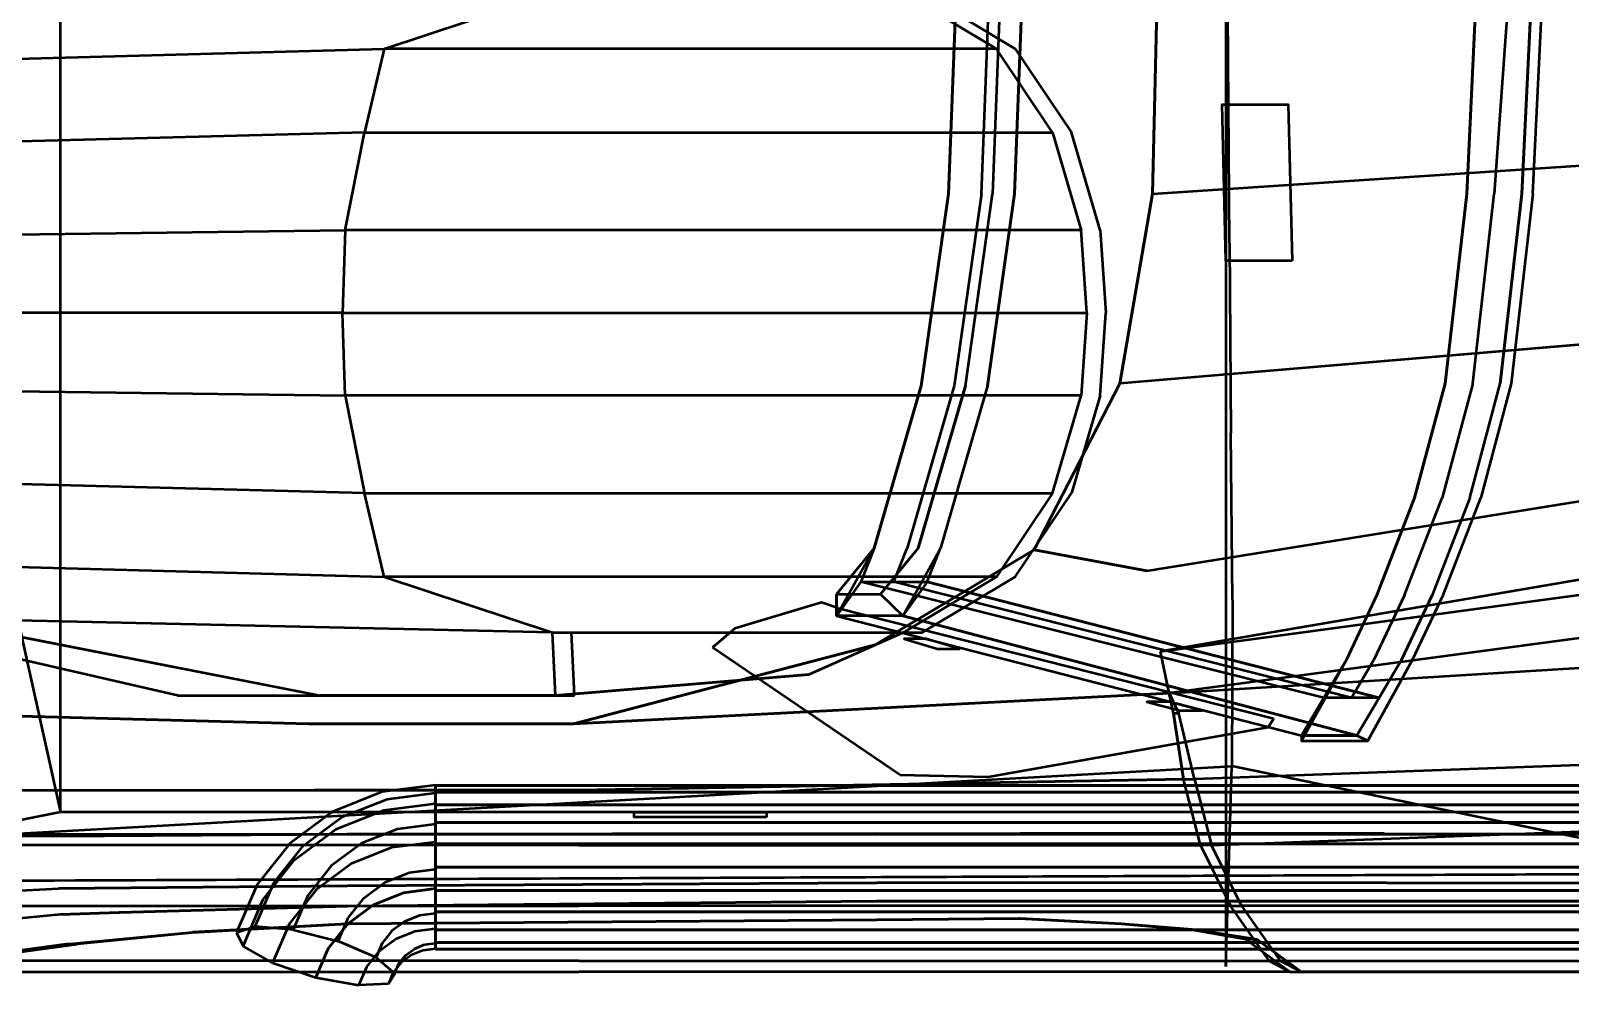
# Model space of a CAD drawing. Header units: inches. Extents: x 297.28 to 301.23, y -10.28 to -8.52.
# Drawn here: x 298.675 to 299.562, y -10.175 to -9.625 of the extents above; entities that cross this region are included whole.
import ezdxf

# ---------------------------------------------------------------- set-up
doc = ezdxf.new("R2010")
doc.units = ezdxf.units.IN
doc.header["$MEASUREMENT"] = 0
for name, color, linetype, lineweight in [('Ford-Butacas-3D', 5, 'CONTINUOUS', 50), ('Ford-chasis', 1, 'CONTINUOUS', 50), ('Ford-Cromados', 2, 'CONTINUOUS', 50), ('Ford-Fondo-3D', 6, 'CONTINUOUS', 50), ('Ford-Parabrisas-3D', 5, 'CONTINUOUS', 50), ('Ford-Plastic-Negro-3D', 6, 'CONTINUOUS', 50), ('Ford-Tablero-3D', 30, 'CONTINUOUS', 50)]:
    doc.layers.add(name, color=color, linetype=linetype, lineweight=lineweight)

msp = doc.modelspace()

# ---------------------------------------------------------------- linework, layer by layer
at = {"layer": 'Ford-Butacas-3D'}
for points in [[(298.97562, -9.60362, 0.42818), (298.61588, -9.61166, 0.84958), (298.58206, -9.64381, 0.88049), (298.87862, -9.63577, 0.39938)], [(298.97562, -9.60362, 0.42818), (299.17763, -9.60362, 0.4627), (299.23115, -9.63577, 0.45961), (298.87862, -9.63577, 0.39938)], [(298.58206, -9.64381, 0.88049), (298.87862, -9.63577, 0.39938), (298.86742, -9.68399, 0.39339), (298.5582, -9.69203, 0.90087)], [(299.23115, -9.63577, 0.45961), (298.87862, -9.63577, 0.39938), (298.86742, -9.68399, 0.39339), (299.26351, -9.68399, 0.46106)], [(298.86742, -9.68399, 0.39339), (298.5582, -9.69203, 0.90087), (298.54824, -9.74427, 0.9114), (298.85621, -9.74025, 0.3874)], [(298.86742, -9.68399, 0.39339), (299.26351, -9.68399, 0.46106), (299.28003, -9.74025, 0.45981), (298.85621, -9.74025, 0.3874)], [(298.54824, -9.74427, 0.9114), (298.85621, -9.74025, 0.3874), (298.85475, -9.78782, 0.39068), (298.54678, -9.78782, 0.91468)], [(299.28003, -9.74025, 0.45981), (298.85621, -9.74025, 0.3874), (298.85475, -9.78782, 0.39068), (299.28332, -9.78782, 0.46445)], [(298.54824, -9.83138, 0.9114), (298.85621, -9.8354, 0.3874), (298.85475, -9.78782, 0.39068), (298.54678, -9.78782, 0.91468)], [(299.28003, -9.8354, 0.45981), (298.85621, -9.8354, 0.3874), (298.85475, -9.78782, 0.39068), (299.28332, -9.78782, 0.46445)], [(298.86742, -9.89166, 0.39339), (298.5582, -9.88362, 0.90087), (298.54824, -9.83138, 0.9114), (298.85621, -9.8354, 0.3874)], [(298.86742, -9.89166, 0.39339), (299.26351, -9.89166, 0.46106), (299.28003, -9.8354, 0.45981), (298.85621, -9.8354, 0.3874)], [(298.58206, -9.93184, 0.88049), (298.87862, -9.93988, 0.39938), (298.86742, -9.89166, 0.39339), (298.5582, -9.88362, 0.90087)], [(299.23115, -9.93988, 0.45961), (298.87862, -9.93988, 0.39938), (298.86742, -9.89166, 0.39339), (299.26351, -9.89166, 0.46106)], [(298.97562, -9.97202, 0.42818), (298.61588, -9.96399, 0.84958), (298.58206, -9.93184, 0.88049), (298.87862, -9.93988, 0.39938)], [(298.97562, -9.97202, 0.42818), (299.17763, -9.97202, 0.4627), (299.23115, -9.93988, 0.45961), (298.87862, -9.93988, 0.39938)], [(298.61588, -9.96399, 0.84958), (298.84183, -10.00819, 0.56003), (298.97735, -10.00819, 0.48963), (298.97562, -9.97202, 0.42818)], [(298.97735, -10.00819, 0.48963), (298.97562, -9.97202, 0.42818), (299.17763, -9.97202, 0.4627), (299.12343, -9.99613, 0.46974)]]:
    msp.add_3dface(points, dxfattribs=at)
for points, invisible_edges in [([(299.23115, -9.63577, 0.45961), (299.24198, -9.63577, 0.39623), (299.18845, -9.60362, 0.39932), (299.17763, -9.60362, 0.4627)], 5), ([(299.27434, -9.68399, 0.39769), (299.26351, -9.68399, 0.46106), (299.23115, -9.63577, 0.45961), (299.24198, -9.63577, 0.39623)], 5), ([(299.28003, -9.74025, 0.45981), (299.29086, -9.74025, 0.39643), (299.27434, -9.68399, 0.39769), (299.26351, -9.68399, 0.46106)], 5), ([(299.29415, -9.78782, 0.40107), (299.28332, -9.78782, 0.46445), (299.28003, -9.74025, 0.45981), (299.29086, -9.74025, 0.39643)], 5), ([(299.29415, -9.78782, 0.40107), (299.28332, -9.78782, 0.46445), (299.28003, -9.8354, 0.45981), (299.29086, -9.8354, 0.39643)], 5), ([(299.28003, -9.8354, 0.45981), (299.29086, -9.8354, 0.39643), (299.27434, -9.89166, 0.39769), (299.26351, -9.89166, 0.46106)], 5), ([(299.27434, -9.89166, 0.39769), (299.26351, -9.89166, 0.46106), (299.23115, -9.93988, 0.45961), (299.24198, -9.93988, 0.39623)], 5), ([(299.23115, -9.93988, 0.45961), (299.24198, -9.93988, 0.39623), (299.18845, -9.97202, 0.39932), (299.17763, -9.97202, 0.4627)], 5), ([(298.84183, -10.00819, 0.56003), (298.75961, -10.00819, 0.54477), (298.57102, -9.96503, 0.81879), (298.61588, -9.96399, 0.84958)], 5), ([(298.98818, -10.00819, 0.42625), (298.98644, -9.97202, 0.36481), (299.18845, -9.97202, 0.39932), (299.13425, -9.99613, 0.40637)], 12), ([(299.18845, -9.97202, 0.39932), (299.17763, -9.97202, 0.4627), (299.12343, -9.99613, 0.46974), (299.13425, -9.99613, 0.40637)], 13), ([(299.12343, -9.99613, 0.46974), (299.13425, -9.99613, 0.40637), (298.98818, -10.00819, 0.42625), (298.97735, -10.00819, 0.48963)], 3), ([(298.84183, -10.00819, 0.56003), (298.75961, -10.00819, 0.54477), (298.98818, -10.00819, 0.42625), (298.97735, -10.00819, 0.48963)], 1)]:
    msp.add_3dface(points, dxfattribs=dict(at, invisible_edges=invisible_edges))
at = {"layer": 'Ford-chasis'}
for points in [[(300.05124, -8.71651, 0.2032), (300.05124, -10.07541, 0.2032), (298.69234, -10.07541, 0.2032), (298.69234, -8.71651, 0.2032)], [(298.62884, -10.08811, 0.2921), (298.62884, -9.78966, 0.35845), (298.62884, -9.78966, 0.24415), (298.69234, -10.07541, 0.2032)], [(300.08934, -10.08811, 0.2921), (300.05124, -10.07541, 0.2032), (298.69234, -10.07541, 0.2032), (298.62884, -10.08811, 0.2921)]]:
    msp.add_3dface(points, dxfattribs=at)
at = {"layer": 'Ford-chasis', "linetype": 'ByBlock'}
for points in [[(299.59086, -9.57058, 0.91922), (299.32416, -9.58646, 0.92393), (299.32099, -9.71924, 0.90488), (299.59086, -9.7015, 0.90017)], [(299.32099, -9.71924, 0.90488), (299.59086, -9.7015, 0.90017), (299.59086, -9.80424, 0.86842), (299.30219, -9.82853, 0.87313)]]:
    msp.add_3dface(points, dxfattribs=at)
for points, invisible_edges in [([(299.32099, -9.71924, 0.90488), (299.32099, -9.71924, 0.87948), (299.32416, -9.58646, 0.89853), (299.32416, -9.58646, 0.92393)], 5), ([(299.30219, -9.82853, 0.84773), (299.30219, -9.82853, 0.87313), (299.32099, -9.71924, 0.90488), (299.32099, -9.71924, 0.87948)], 5), ([(299.59086, -9.80424, 0.86842), (299.30219, -9.82853, 0.87313), (299.31781, -9.93653, 0.83061), (299.59404, -9.89199, 0.82971)], 10), ([(299.25289, -9.92441, 0.81104), (299.25289, -9.92441, 0.83644), (299.30219, -9.82853, 0.87313), (299.30219, -9.82853, 0.84773)], 5), ([(299.30219, -9.82853, 0.87313), (299.25289, -9.92441, 0.83644), (299.31781, -9.93653, 0.83061)], 8), ([(299.31781, -9.93653, 0.83061), (299.59404, -9.89199, 0.82971), (299.59404, -9.93701, 0.81611), (299.32573, -9.98281, 0.81964)], 10), ([(299.86391, -9.91031, 0.80934), (299.59404, -9.93701, 0.81611), (299.32573, -9.98281, 0.81964)], 1), ([(299.32573, -9.98281, 0.81964), (299.86391, -9.91031, 0.80934), (299.86391, -9.93507, 0.81902), (299.33069, -10.00697, 0.81863)], 2), ([(299.32573, -9.98281, 0.81964), (299.31781, -9.93653, 0.83061), (299.25289, -9.92441, 0.83644), (299.16133, -9.97905, 0.82149)], 9), ([(299.16133, -9.97905, 0.82149), (299.16133, -9.97905, 0.79609), (299.25289, -9.92441, 0.81104), (299.25289, -9.92441, 0.83644)], 5), ([(299.86391, -9.93507, 0.81902), (299.33069, -10.00697, 0.81863), (299.33069, -10.00697, 0.81863), (299.86391, -9.97381, 0.83321)], 8), ([(298.98761, -10.02461, 0.80673), (299.32573, -9.98281, 0.81964), (299.16133, -9.97905, 0.82149)], 3), ([(298.98761, -10.02461, 0.78133), (298.98761, -10.02461, 0.80673), (299.16133, -9.97905, 0.82149), (299.16133, -9.97905, 0.79609)], 5), ([(299.33069, -10.00697, 0.81863), (299.86391, -9.97381, 0.83321), (299.86391, -10.00873, 0.8401), (299.33625, -10.01852, 0.8184)], 6), ([(298.98761, -10.02461, 0.80673), (299.33069, -10.00697, 0.81863), (299.32573, -9.98281, 0.81964)], 8), ([(298.98761, -10.02461, 0.80673), (299.33307, -10.01852, 0.8184), (299.33069, -10.00697, 0.81863)], 1), ([(299.86391, -10.00873, 0.8401), (299.86709, -10.03731, 0.8401), (299.34521, -10.05636, 0.8184), (299.33625, -10.01852, 0.8184)], 9), ([(298.83839, -10.06271, 0.79919), (298.83521, -10.02461, 0.79919), (298.59954, -10.01826, 0.7845), (298.59954, -10.06271, 0.7845)], 1), ([(298.59954, -10.01826, 0.7591), (298.59954, -10.01826, 0.7845), (298.83521, -10.02461, 0.79919), (298.83521, -10.02461, 0.77379)], 4), ([(299.33886, -10.05636, 0.8184), (299.33307, -10.01852, 0.8184), (298.98761, -10.02461, 0.80673), (298.99079, -10.06271, 0.80673)], 6), ([(298.83521, -10.02461, 0.79919), (298.83521, -10.02461, 0.77379), (298.98761, -10.02461, 0.78133), (298.98761, -10.02461, 0.80673)], 5), ([(298.98761, -10.02461, 0.80673), (298.99079, -10.06271, 0.80673), (298.83839, -10.06271, 0.79919), (298.83521, -10.02461, 0.79919)], 5), ([(299.35504, -10.09446, 0.81096), (299.86709, -10.07541, 0.83321), (299.86709, -10.03731, 0.8401), (299.34521, -10.05636, 0.8184)], 2), ([(299.33886, -10.05636, 0.8184), (298.99079, -10.06271, 0.80673), (298.99079, -10.09446, 0.79925), (299.34869, -10.09446, 0.81096)], 2), ([(298.59954, -10.06271, 0.7845), (298.83839, -10.06271, 0.79919), (298.83839, -10.09446, 0.79171), (298.59989, -10.09446, 0.7772)], 2), ([(298.83839, -10.06271, 0.79919), (298.99079, -10.06271, 0.80673), (298.99079, -10.09446, 0.79925), (298.83839, -10.09446, 0.79171)], 10), ([(299.86709, -10.12938, 0.80809), (299.37225, -10.12938, 0.79155), (299.35504, -10.09446, 0.81096), (299.86709, -10.07541, 0.83321)], 8), ([(298.83839, -10.09446, 0.79171), (298.59989, -10.09446, 0.7772), (298.60026, -10.12938, 0.7671), (298.83839, -10.12938, 0.77755)], 8), ([(298.69107, -10.11941, 0.28395), (298.68981, -10.08931, 0.2412), (298.64221, -10.08955, 0.2442), (298.6514, -10.12141, 0.30133)], 1), ([(298.85744, -10.08811, 0.23145), (298.85744, -10.1178, 0.27114), (298.69107, -10.11941, 0.28395), (298.68981, -10.08931, 0.2412)], 5), ([(298.99079, -10.09446, 0.79925), (298.83839, -10.09446, 0.79171), (298.83839, -10.12938, 0.77755), (298.99079, -10.12938, 0.7839)], 10), ([(299.16224, -10.11607, 0.25844), (299.16224, -10.08767, 0.2251), (298.85744, -10.08811, 0.23145), (298.85744, -10.1178, 0.27114)], 5), ([(298.99079, -10.09446, 0.79925), (299.34869, -10.09446, 0.81096), (299.3659, -10.12938, 0.79155), (298.99079, -10.12938, 0.7839)], 8), ([(299.24479, -10.08767, 0.2251), (299.24479, -10.11588, 0.25685), (299.16224, -10.11607, 0.25844), (299.16224, -10.08767, 0.2251)], 5), ([(299.45592, -10.11623, 0.26003), (299.45434, -10.08767, 0.2251), (299.24479, -10.08767, 0.2251), (299.24479, -10.11588, 0.25685)], 5), ([(299.80994, -10.08811, 0.23145), (299.80994, -10.11648, 0.26161), (299.45592, -10.11623, 0.26003), (299.45434, -10.08767, 0.2251)], 4), ([(298.69107, -10.11941, 0.28395), (298.69234, -10.13442, 0.3521), (298.66059, -10.13741, 0.35845), (298.6514, -10.12141, 0.30133)], 1), ([(298.85744, -10.1178, 0.27114), (298.85744, -10.12951, 0.31083), (298.726, -10.13327, 0.33157), (298.69107, -10.11941, 0.28395)], 5), ([(298.726, -10.13327, 0.33157), (298.69107, -10.11941, 0.28395), (298.69107, -10.11941, 0.28395), (298.69234, -10.13442, 0.3521)], 5), ([(299.16224, -10.12668, 0.29178), (299.16224, -10.11607, 0.25844), (298.85744, -10.1178, 0.27114), (298.85744, -10.12951, 0.31083)], 5), ([(299.24479, -10.11588, 0.25685), (299.24479, -10.12668, 0.29178), (299.16224, -10.12668, 0.29178), (299.16224, -10.11607, 0.25844)], 5), ([(299.45751, -10.12668, 0.29178), (299.45592, -10.11623, 0.26003), (299.24479, -10.11588, 0.25685), (299.24479, -10.12668, 0.29178)], 5), ([(299.80994, -10.11648, 0.26161), (299.80994, -10.12676, 0.29178), (299.45751, -10.12668, 0.29178), (299.45592, -10.11623, 0.26003)], 4), ([(298.60026, -10.12938, 0.7671), (298.83839, -10.12938, 0.77755), (298.83839, -10.16113, 0.7458), (298.60488, -10.16113, 0.73945)], 2), ([(298.85744, -10.12951, 0.31083), (298.85744, -10.13985, 0.38703), (298.76854, -10.14456, 0.43148), (298.726, -10.13327, 0.33157)], 5), ([(298.83839, -10.12938, 0.77755), (298.99079, -10.12938, 0.7839), (298.99079, -10.16113, 0.74618), (298.83839, -10.16113, 0.7458)], 10), ([(299.16224, -10.13741, 0.35528), (299.16224, -10.12668, 0.29178), (298.85744, -10.12951, 0.31083), (298.85744, -10.13985, 0.38703)], 5), ([(299.3659, -10.12938, 0.79155), (298.99079, -10.12938, 0.7839), (298.99079, -10.16113, 0.74618), (299.3882, -10.16113, 0.74829)], 2), ([(299.24479, -10.12668, 0.29178), (299.24401, -10.13673, 0.36195), (299.16224, -10.13741, 0.35528), (299.16224, -10.12668, 0.29178)], 5), ([(299.30322, -10.13985, 0.38858), (299.45751, -10.12668, 0.29178), (299.24479, -10.12668, 0.29178), (299.24401, -10.13673, 0.36195)], 5), ([(299.80994, -10.12676, 0.29178), (299.80994, -10.13573, 0.3521), (299.30322, -10.13985, 0.38858), (299.45751, -10.12668, 0.29178)], 7), ([(299.39455, -10.16113, 0.74829), (299.86709, -10.16113, 0.7641), (299.86709, -10.12938, 0.80809), (299.37225, -10.12938, 0.79155)], 2), ([(298.69234, -10.13442, 0.3521), (298.66059, -10.13741, 0.35845), (298.65424, -10.15151, 0.5045), (298.69551, -10.15151, 0.5045)], 12), ([(298.76854, -10.14456, 0.43148), (298.726, -10.13327, 0.33157), (298.69234, -10.13442, 0.3521), (298.69551, -10.15151, 0.5045)], 5), ([(298.99079, -10.14324, 0.42195), (299.24479, -10.13673, 0.36798), (299.16224, -10.13741, 0.36163), (298.85744, -10.13985, 0.39338)], 9), ([(299.34321, -10.14324, 0.42195), (299.30322, -10.13985, 0.39493), (299.24479, -10.13673, 0.36798), (298.99079, -10.14324, 0.42195)], 12), ([(299.38131, -10.14875, 0.4791), (299.34639, -10.14324, 0.41878), (299.30322, -10.13985, 0.38858), (299.80994, -10.13573, 0.3521)], 12), ([(299.38131, -10.14875, 0.4791), (299.80359, -10.14875, 0.4791), (299.80994, -10.147, 0.46005), (299.80994, -10.13573, 0.3521)], 13), ([(298.83839, -10.14875, 0.4791), (298.77171, -10.14456, 0.43465), (298.70186, -10.15151, 0.5045), (298.83839, -10.16748, 0.70135)], 13), ([(298.99079, -10.14324, 0.42195), (298.85744, -10.13985, 0.39338), (298.77171, -10.14456, 0.43465), (298.99079, -10.14324, 0.42195)], 5), ([(298.99079, -10.14324, 0.42195), (298.99079, -10.14875, 0.4791), (298.83839, -10.14875, 0.4791), (298.77171, -10.14456, 0.43465)], 15), ([(298.99079, -10.14875, 0.4791), (299.37496, -10.14875, 0.4791), (299.34321, -10.14324, 0.42195), (298.99079, -10.14324, 0.42195)], 13), ([(298.83839, -10.16748, 0.70135), (298.70186, -10.15151, 0.5045), (298.65106, -10.15842, 0.5934), (298.61296, -10.16748, 0.70135)], 1), ([(298.69551, -10.15151, 0.5045), (298.65424, -10.15151, 0.5045), (298.62884, -10.15842, 0.5934), (298.64471, -10.15842, 0.5934)], 5), ([(298.83839, -10.16748, 0.70135), (298.99079, -10.16748, 0.70135), (298.99079, -10.14875, 0.4791), (298.83839, -10.14875, 0.4791)], 14), ([(299.40036, -10.16748, 0.7077), (298.99079, -10.16748, 0.70135), (298.99079, -10.14875, 0.4791), (299.37496, -10.14875, 0.4791)], 6), ([(299.40671, -10.16748, 0.7077), (299.84169, -10.15868, 0.58705), (299.80359, -10.14875, 0.4791), (299.38131, -10.14875, 0.4791)], 5), ([(298.83839, -10.16113, 0.7458), (298.60488, -10.16113, 0.73945), (298.61296, -10.16748, 0.70135), (298.83839, -10.16748, 0.70135)], 8), ([(298.99079, -10.16113, 0.74618), (298.83839, -10.16113, 0.7458), (298.83839, -10.16748, 0.70135), (298.99079, -10.16748, 0.70135)], 10), ([(298.99079, -10.16113, 0.74618), (299.3882, -10.16113, 0.74829), (299.40036, -10.16748, 0.7077), (298.99079, -10.16748, 0.70135)], 8), ([(299.86709, -10.16748, 0.7077), (299.40671, -10.16748, 0.7077), (299.39455, -10.16113, 0.74829), (299.86709, -10.16113, 0.7641)], 8), ([(299.86709, -10.15968, 0.59975), (299.84169, -10.15868, 0.58705), (299.40671, -10.16748, 0.7077), (299.86709, -10.16748, 0.7077)], 10)]:
    msp.add_3dface(points, dxfattribs=dict(at, invisible_edges=invisible_edges))
at = {"layer": 'Ford-Cromados'}
for points, invisible_edges in [([(299.20986, -9.5541, 1.21883), (299.23526, -9.5541, 1.21883), (299.22891, -9.71924, 1.20829), (299.20351, -9.71924, 1.20829)], 5), ([(299.24161, -9.71924, 1.18289), (299.20351, -9.71924, 1.18289), (299.20986, -9.5541, 1.19343), (299.24796, -9.5541, 1.19343)], 5), ([(299.20351, -9.71924, 1.20829), (299.20351, -9.71924, 1.18289), (299.20986, -9.5541, 1.19343), (299.20986, -9.5541, 1.21883)], 5), ([(299.22891, -9.71924, 1.20829), (299.24161, -9.71924, 1.18289), (299.24796, -9.5541, 1.19343), (299.23526, -9.5541, 1.21883)], 5), ([(299.54006, -9.58646, 0.94933), (299.50831, -9.58646, 0.94933), (299.50196, -9.71924, 0.9271), (299.53371, -9.71924, 0.9271)], 4), ([(299.50196, -9.71924, 0.9271), (299.50196, -9.71924, 0.90488), (299.50831, -9.58646, 0.92393), (299.50831, -9.58646, 0.94933)], 5), ([(299.53371, -9.71924, 0.9271), (299.54006, -9.71924, 0.90488), (299.54641, -9.58646, 0.92393), (299.54006, -9.58646, 0.94933)], 5), ([(299.22891, -9.71924, 1.20829), (299.20351, -9.71924, 1.20829), (299.18789, -9.82996, 1.19757), (299.21329, -9.82996, 1.19757)], 5), ([(299.18789, -9.82996, 1.17217), (299.22599, -9.82996, 1.17217), (299.24161, -9.71924, 1.18289), (299.20351, -9.71924, 1.18289)], 5), ([(299.18789, -9.82996, 1.17217), (299.18789, -9.82996, 1.19757), (299.20351, -9.71924, 1.20829), (299.20351, -9.71924, 1.18289)], 5), ([(299.22599, -9.82996, 1.17217), (299.21329, -9.82996, 1.19757), (299.22891, -9.71924, 1.20829), (299.24161, -9.71924, 1.18289)], 5), ([(299.48951, -9.82853, 0.87313), (299.48951, -9.82853, 0.89535), (299.50196, -9.71924, 0.9271), (299.50196, -9.71924, 0.90488)], 5), ([(299.50196, -9.71924, 0.9271), (299.53371, -9.71924, 0.9271), (299.52126, -9.82853, 0.89535), (299.48951, -9.82853, 0.89535)], 5), ([(299.52761, -9.82853, 0.87313), (299.52126, -9.82853, 0.89535), (299.53371, -9.71924, 0.9271), (299.54006, -9.71924, 0.90488)], 5), ([(299.52126, -9.82853, 0.89535), (299.48951, -9.82853, 0.89535), (299.47196, -9.89432, 0.87212), (299.50371, -9.89432, 0.87212)], 5), ([(299.47196, -9.89432, 0.84672), (299.47196, -9.89432, 0.87212), (299.48951, -9.82853, 0.89535), (299.48951, -9.82853, 0.87313)], 5), ([(299.51006, -9.89432, 0.84672), (299.50371, -9.89432, 0.87212), (299.52126, -9.82853, 0.89535), (299.52761, -9.82853, 0.87313)], 5), ([(299.19891, -9.92331, 1.15471), (299.16081, -9.92331, 1.15471), (299.18789, -9.82996, 1.17217), (299.22599, -9.82996, 1.17217)], 5), ([(299.18789, -9.82996, 1.19757), (299.21329, -9.82996, 1.19757), (299.18621, -9.92331, 1.18011), (299.16081, -9.92331, 1.18011)], 5), ([(299.16081, -9.92331, 1.15471), (299.16081, -9.92331, 1.18011), (299.18789, -9.82996, 1.19757), (299.18789, -9.82996, 1.17217)], 5), ([(299.19891, -9.92331, 1.15471), (299.18621, -9.92331, 1.18011), (299.21329, -9.82996, 1.19757), (299.22599, -9.82996, 1.17217)], 5), ([(299.47196, -9.89432, 0.87212), (299.50371, -9.89432, 0.87212), (299.48201, -9.95045, 0.85416), (299.45026, -9.95045, 0.85416)], 5), ([(299.45026, -9.95045, 0.85416), (299.45026, -9.95045, 0.82876), (299.47196, -9.89432, 0.84672), (299.47196, -9.89432, 0.87212)], 5), ([(299.48201, -9.95045, 0.85416), (299.48836, -9.95045, 0.82876), (299.51006, -9.89432, 0.84672), (299.50371, -9.89432, 0.87212)], 5), ([(299.18621, -9.92331, 1.18011), (299.16081, -9.92331, 1.18011), (299.13911, -9.94998, 1.16287), (299.16451, -9.94998, 1.16287)], 1), ([(299.13911, -9.94998, 1.16287), (299.13911, -9.9623, 1.1333), (299.16081, -9.92331, 1.15471), (299.16081, -9.92331, 1.18011)], 4), ([(299.15314, -9.9428, 1.144), (299.19124, -9.9428, 1.144), (299.19891, -9.92331, 1.15471), (299.16081, -9.92331, 1.15471)], 4), ([(299.16451, -9.94998, 1.16287), (299.17721, -9.9623, 1.1333), (299.19891, -9.92331, 1.15471), (299.18621, -9.92331, 1.18011)], 4), ([(299.48201, -9.95045, 0.85416), (299.45026, -9.95045, 0.85416), (299.43265, -9.98767, 0.846), (299.4644, -9.98767, 0.846)], 5), ([(299.43265, -9.98767, 0.846), (299.43265, -9.98767, 0.8206), (299.45026, -9.95045, 0.82876), (299.45026, -9.95045, 0.85416)], 5), ([(299.4644, -9.98767, 0.846), (299.47075, -9.98767, 0.8206), (299.48836, -9.95045, 0.82876), (299.48201, -9.95045, 0.85416)], 5), ([(299.40685, -10.03136, 0.84558), (299.40685, -10.03435, 0.82018), (299.43265, -9.98767, 0.8206), (299.43265, -9.98767, 0.846)], 4), ([(299.43265, -9.98767, 0.846), (299.4644, -9.98767, 0.846), (299.4515, -10.00952, 0.84579), (299.41975, -10.00952, 0.84579)], 1), ([(299.4386, -10.03136, 0.84558), (299.44495, -10.03435, 0.82018), (299.47075, -9.98767, 0.8206), (299.4644, -9.98767, 0.846)], 4), ([(298.90824, -10.05987, 0.16282), (298.87755, -10.06377, 0.16177), (298.88043, -10.06786, 0.13541), (298.90824, -10.06432, 0.13635)], 2), ([(298.87853, -10.07421, 0.18647), (298.90824, -10.07044, 0.18748), (298.90824, -10.05987, 0.16282), (298.87755, -10.06377, 0.16177)], 8), ([(298.85086, -10.08529, 0.18351), (298.87853, -10.07421, 0.18647), (298.87755, -10.06377, 0.16177), (298.84895, -10.07522, 0.1587)], 10), ([(298.87755, -10.06377, 0.16177), (298.84895, -10.07522, 0.1587), (298.85452, -10.07822, 0.13263), (298.88043, -10.06786, 0.13541)], 10), ([(298.85452, -10.07822, 0.13263), (298.88043, -10.06786, 0.13541), (298.88627, -10.08517, 0.11575), (298.86581, -10.09335, 0.11355)], 10), ([(298.88043, -10.06786, 0.13541), (298.90824, -10.06432, 0.13635), (298.90824, -10.08237, 0.1165), (298.88627, -10.08517, 0.11575)], 8), ([(298.82709, -10.1029, 0.17879), (298.85086, -10.08529, 0.18351), (298.84895, -10.07522, 0.1587), (298.82439, -10.09342, 0.15383)], 10), ([(298.84895, -10.07522, 0.1587), (298.82439, -10.09342, 0.15383), (298.83227, -10.09472, 0.12821), (298.85452, -10.07822, 0.13263)], 10), ([(298.88308, -10.09586, 0.20167), (298.85964, -10.10524, 0.19916), (298.85086, -10.08529, 0.18351), (298.87853, -10.07421, 0.18647)], 10), ([(298.90824, -10.09266, 0.20253), (298.88308, -10.09586, 0.20167), (298.87853, -10.07421, 0.18647), (298.90824, -10.07044, 0.18748)], 2), ([(298.85964, -10.10524, 0.19916), (298.83952, -10.12015, 0.19516), (298.82709, -10.1029, 0.17879), (298.85086, -10.08529, 0.18351)], 10), ([(298.83227, -10.09472, 0.12821), (298.85452, -10.07822, 0.13263), (298.86581, -10.09335, 0.11355), (298.84823, -10.10638, 0.11006)], 10), ([(298.88627, -10.08517, 0.11575), (298.86581, -10.09335, 0.11355), (298.87923, -10.1158, 0.10754), (298.89322, -10.1102, 0.10904)], 10), ([(298.90824, -10.08237, 0.1165), (298.88627, -10.08517, 0.11575), (298.89322, -10.1102, 0.10904), (298.90824, -10.10829, 0.10955)], 2), ([(298.80885, -10.12586, 0.17263), (298.82709, -10.1029, 0.17879), (298.82439, -10.09342, 0.15383), (298.80554, -10.11714, 0.14747)], 10), ([(298.82439, -10.09342, 0.15383), (298.80554, -10.11714, 0.14747), (298.8152, -10.11621, 0.12245), (298.83227, -10.09472, 0.12821)], 10), ([(298.8152, -10.11621, 0.12245), (298.83227, -10.09472, 0.12821), (298.84823, -10.10638, 0.11006), (298.83475, -10.12335, 0.10552)], 10), ([(298.86581, -10.09335, 0.11355), (298.84823, -10.10638, 0.11006), (298.86721, -10.12471, 0.10515), (298.87923, -10.1158, 0.10754)], 10), ([(298.88975, -10.12184, 0.20253), (298.90824, -10.11949, 0.20316), (298.90824, -10.09266, 0.20253), (298.88308, -10.09586, 0.20167)], 8), ([(298.83952, -10.12015, 0.19516), (298.82407, -10.1396, 0.18995), (298.80885, -10.12586, 0.17263), (298.82709, -10.1029, 0.17879)], 10), ([(298.87252, -10.12873, 0.20069), (298.88975, -10.12184, 0.20253), (298.88308, -10.09586, 0.20167), (298.85964, -10.10524, 0.19916)], 10), ([(298.84823, -10.10638, 0.11006), (298.83475, -10.12335, 0.10552), (298.85799, -10.13631, 0.10204), (298.86721, -10.12471, 0.10515)], 10), ([(298.85772, -10.1397, 0.19775), (298.87252, -10.12873, 0.20069), (298.85964, -10.10524, 0.19916), (298.83952, -10.12015, 0.19516)], 10), ([(298.87923, -10.1158, 0.10754), (298.89322, -10.1102, 0.10904), (298.89906, -10.13502, 0.11741), (298.89051, -10.13844, 0.11649)], 10), ([(298.89322, -10.1102, 0.10904), (298.90824, -10.10829, 0.10955), (298.90824, -10.13385, 0.11772), (298.89906, -10.13502, 0.11741)], 8), ([(298.80554, -10.11714, 0.14747), (298.7937, -10.14476, 0.14007), (298.80447, -10.14123, 0.11574), (298.8152, -10.11621, 0.12245)], 8), ([(298.79739, -10.15259, 0.16547), (298.80885, -10.12586, 0.17263), (298.80554, -10.11714, 0.14747), (298.7937, -10.14476, 0.14007)], 2), ([(298.80447, -10.14123, 0.11574), (298.8152, -10.11621, 0.12245), (298.83475, -10.12335, 0.10552), (298.82627, -10.14312, 0.10022)], 2), ([(298.84637, -10.15399, 0.19392), (298.85772, -10.1397, 0.19775), (298.83952, -10.12015, 0.19516), (298.82407, -10.1396, 0.18995)], 10), ([(298.86721, -10.12471, 0.10515), (298.87923, -10.1158, 0.10754), (298.89051, -10.13844, 0.11649), (298.88317, -10.14388, 0.11504)], 10), ([(298.88539, -10.14831, 0.18761), (298.89641, -10.1439, 0.1888), (298.88975, -10.12184, 0.20253), (298.87252, -10.12873, 0.20069)], 10), ([(298.89641, -10.1439, 0.1888), (298.90824, -10.1424, 0.1892), (298.90824, -10.11949, 0.20316), (298.88975, -10.12184, 0.20253)], 8), ([(298.82407, -10.1396, 0.18995), (298.81436, -10.16224, 0.18388), (298.79739, -10.15259, 0.16547), (298.80885, -10.12586, 0.17263)], 8), ([(298.83475, -10.12335, 0.10552), (298.82627, -10.14312, 0.10022), (298.85219, -10.14983, 0.09842), (298.85799, -10.13631, 0.10204)], 8), ([(298.87593, -10.15533, 0.18573), (298.88539, -10.14831, 0.18761), (298.87252, -10.12873, 0.20069), (298.85772, -10.1397, 0.19775)], 10), ([(298.85799, -10.13631, 0.10204), (298.86721, -10.12471, 0.10515), (298.88317, -10.14388, 0.11504), (298.87754, -10.15097, 0.11314)], 10), ([(298.83923, -10.17063, 0.18946), (298.84637, -10.15399, 0.19392), (298.82407, -10.1396, 0.18995), (298.81436, -10.16224, 0.18388)], 2), ([(298.86867, -10.16447, 0.18329), (298.87593, -10.15533, 0.18573), (298.85772, -10.1397, 0.19775), (298.84637, -10.15399, 0.19392)], 10), ([(298.85219, -10.14983, 0.09842), (298.85799, -10.13631, 0.10204), (298.87754, -10.15097, 0.11314), (298.874, -10.15923, 0.11092)], 2), ([(298.89051, -10.13844, 0.11649), (298.88317, -10.14388, 0.11504), (298.89106, -10.15781, 0.13657), (298.89609, -10.15408, 0.13757)], 10), ([(298.89906, -10.13502, 0.11741), (298.89051, -10.13844, 0.11649), (298.89609, -10.15408, 0.13757), (298.90195, -10.15174, 0.1382)], 10), ([(298.90824, -10.13385, 0.11772), (298.89906, -10.13502, 0.11741), (298.90195, -10.15174, 0.1382), (298.90824, -10.15094, 0.13841)], 2), ([(298.89418, -10.15776, 0.16409), (298.88836, -10.16208, 0.16293), (298.87593, -10.15533, 0.18573), (298.88539, -10.14831, 0.18761)], 10), ([(298.88317, -10.14388, 0.11504), (298.87754, -10.15097, 0.11314), (298.88719, -10.16267, 0.13527), (298.89106, -10.15781, 0.13657)], 10), ([(298.90096, -10.15505, 0.16481), (298.89418, -10.15776, 0.16409), (298.88539, -10.14831, 0.18761), (298.89641, -10.1439, 0.1888)], 10), ([(298.90824, -10.15413, 0.16506), (298.90096, -10.15505, 0.16481), (298.89641, -10.1439, 0.1888), (298.90824, -10.1424, 0.1892)], 2), ([(298.8641, -10.17511, 0.18043), (298.86867, -10.16447, 0.18329), (298.84637, -10.15399, 0.19392), (298.83923, -10.17063, 0.18946)], 2), ([(298.88836, -10.16208, 0.16293), (298.88389, -10.1677, 0.16142), (298.86867, -10.16447, 0.18329), (298.87593, -10.15533, 0.18573)], 10), ([(298.87754, -10.15097, 0.11314), (298.874, -10.15923, 0.11092), (298.88477, -10.16833, 0.13375), (298.88719, -10.16267, 0.13527)], 8), ([(298.89106, -10.15781, 0.13657), (298.89609, -10.15408, 0.13757), (298.89418, -10.15776, 0.16409), (298.88836, -10.16208, 0.16293)], 10), ([(298.89609, -10.15408, 0.13757), (298.90195, -10.15174, 0.1382), (298.90096, -10.15505, 0.16481), (298.89418, -10.15776, 0.16409)], 10), ([(298.90195, -10.15174, 0.1382), (298.90824, -10.15094, 0.13841), (298.90824, -10.15413, 0.16506), (298.90096, -10.15505, 0.16481)], 8), ([(298.88389, -10.1677, 0.16142), (298.88108, -10.17425, 0.15967), (298.8641, -10.17511, 0.18043), (298.86867, -10.16447, 0.18329)], 8), ([(298.88477, -10.16833, 0.13375), (298.88719, -10.16267, 0.13527), (298.88389, -10.1677, 0.16142), (298.88108, -10.17425, 0.15967)], 2), ([(298.88719, -10.16267, 0.13527), (298.89106, -10.15781, 0.13657), (298.88836, -10.16208, 0.16293), (298.88389, -10.1677, 0.16142)], 10)]:
    msp.add_3dface(points, dxfattribs=dict(at, invisible_edges=invisible_edges))
for points in [[(299.13911, -9.9623, 1.1333), (299.40685, -10.03136, 0.84558), (299.41975, -10.00952, 0.84579), (299.15314, -9.9428, 1.144)], [(299.4515, -10.00952, 0.84579), (299.41975, -10.00952, 0.84579), (299.15314, -9.9428, 1.144), (299.19124, -9.9428, 1.144)], [(299.17721, -9.9623, 1.1333), (299.4386, -10.03136, 0.84558), (299.4515, -10.00952, 0.84579), (299.19124, -9.9428, 1.144)], [(299.13911, -9.94998, 1.16287), (299.16451, -9.94998, 1.16287), (299.17721, -9.9623, 1.1333), (299.13911, -9.9623, 1.1333)], [(299.17721, -9.9623, 1.1333), (299.13911, -9.9623, 1.1333), (299.40685, -10.03136, 0.84558), (299.4386, -10.03136, 0.84558)], [(299.19081, -9.97568, 1.07633), (299.17811, -9.97568, 1.0668), (299.19716, -9.98139, 1.04458), (299.20986, -9.98139, 1.0541)], [(299.33051, -10.01187, 0.93028), (299.31781, -10.01187, 0.92075), (299.33686, -10.01679, 0.89853), (299.34956, -10.01679, 0.90805)], [(299.4386, -10.03136, 0.84558), (299.40685, -10.03136, 0.84558), (299.40685, -10.03435, 0.82018), (299.44495, -10.03435, 0.82018)], [(298.90824, -10.06002, 0.1488), (299.68611, -10.06002, 0.1488), (299.68611, -10.06384, 0.17536), (298.90824, -10.06384, 0.17536)], [(298.90824, -10.07117, 0.12439), (299.68611, -10.07117, 0.12439), (299.68611, -10.06002, 0.1488), (298.90824, -10.06002, 0.1488)], [(298.90824, -10.06384, 0.17536), (299.68611, -10.06384, 0.17536), (299.68611, -10.08141, 0.19564), (298.90824, -10.08141, 0.19564)], [(298.90824, -10.09374, 0.10988), (299.68611, -10.09374, 0.10988), (299.68611, -10.07117, 0.12439), (298.90824, -10.07117, 0.12439)], [(299.09874, -10.07825, 0.1882), (299.02254, -10.07825, 0.1882), (299.02254, -10.07541, 0.2032), (299.09874, -10.07541, 0.2032)], [(298.90824, -10.08141, 0.19564), (299.68611, -10.08141, 0.19564), (299.68611, -10.10716, 0.2032), (298.90824, -10.10716, 0.2032)], [(298.90824, -10.12058, 0.10988), (299.68611, -10.12058, 0.10988), (299.68611, -10.09374, 0.10988), (298.90824, -10.09374, 0.10988)], [(298.90824, -10.10716, 0.2032), (299.68611, -10.10716, 0.2032), (299.68611, -10.13291, 0.19564), (298.90824, -10.13291, 0.19564)], [(298.90824, -10.14315, 0.12439), (299.68611, -10.14315, 0.12439), (299.68611, -10.12058, 0.10988), (298.90824, -10.12058, 0.10988)], [(298.90824, -10.13291, 0.19564), (299.68611, -10.13291, 0.19564), (299.68611, -10.15048, 0.17536), (298.90824, -10.15048, 0.17536)], [(298.90824, -10.1543, 0.1488), (299.68611, -10.1543, 0.1488), (299.68611, -10.14315, 0.12439), (298.90824, -10.14315, 0.12439)], [(298.90824, -10.15048, 0.17536), (299.68611, -10.15048, 0.17536), (299.68611, -10.1543, 0.1488), (298.90824, -10.1543, 0.1488)]]:
    msp.add_3dface(points, dxfattribs=at)
at = {"layer": 'Ford-Fondo-3D'}
msp.add_3dface([(298.64187, -8.67686, 0.30133), (298.64187, -10.11506, 0.30133), (299.80994, -10.11013, 0.26161), (299.80994, -8.68178, 0.26161)], dxfattribs=at)
at = {"layer": 'Ford-Fondo-3D', "invisible_edges": 2}
msp.add_3dface([(298.54755, -10.09446, 0.76653), (299.36664, -10.0489, 0.79609), (299.80994, -10.11013, 0.26161), (298.64187, -10.11506, 0.30133)], dxfattribs=at)
at = {"layer": 'Ford-Fondo-3D', "color": 6, "invisible_edges": 1}
msp.add_3dface([(299.36664, -10.0489, 0.79609), (299.80994, -10.11013, 0.26161), (299.80994, -10.14065, 0.61563)], dxfattribs=at)
at = {"layer": 'Ford-Parabrisas-3D'}
for points, invisible_edges in [([(299.22891, -9.5541, 1.19343), (299.52736, -9.58646, 0.94933), (299.51784, -9.71924, 0.9271), (299.22256, -9.71924, 1.18289)], 5), ([(299.51784, -9.71924, 0.9271), (299.22256, -9.71924, 1.18289), (299.20694, -9.82996, 1.17217), (299.50539, -9.82853, 0.89535)], 5), ([(299.20694, -9.82996, 1.17217), (299.50539, -9.82853, 0.89535), (299.48784, -9.89432, 0.87212), (299.20694, -9.82996, 1.17217)], 5), ([(299.48784, -9.89432, 0.87212), (299.20694, -9.82996, 1.17217), (299.17986, -9.92331, 1.15471), (299.46613, -9.95045, 0.85416)], 5), ([(299.17986, -9.92331, 1.15471), (299.46613, -9.95045, 0.85416), (299.44853, -9.98767, 0.846), (299.17219, -9.9428, 1.144)], 5), ([(299.44853, -9.98767, 0.846), (299.43562, -10.00952, 0.84579), (299.17219, -9.9428, 1.144)], 8), ([(299.13049, -9.95476, 1.13665), (299.0805, -9.96975, 1.12395), (299.0678, -9.98057, 1.10808), (299.14001, -9.95793, 1.1303)], 4), ([(299.0678, -9.98057, 1.10808), (299.14001, -9.95793, 1.1303), (299.39084, -10.02143, 0.8636), (299.17563, -10.05392, 0.88583)], 5), ([(299.39084, -10.02143, 0.8636), (299.17563, -10.05392, 0.88583), (299.22643, -10.05509, 0.87265), (299.38766, -10.02647, 0.85408)], 1)]:
    msp.add_3dface(points, dxfattribs=dict(at, invisible_edges=invisible_edges))
at = {"layer": 'Ford-Plastic-Negro-3D'}
for points in [[(299.40137, -9.75791, 0.69432), (299.36327, -9.75791, 0.69432), (299.36113, -9.6679, 0.63974), (299.39923, -9.6679, 0.63974)], [(299.33625, -10.01852, 0.8184), (299.33307, -10.01852, 0.8184), (299.33069, -10.00697, 0.81863)], [(299.33886, -10.05636, 0.8184), (299.34521, -10.05636, 0.8184), (299.33625, -10.01852, 0.8184), (299.33307, -10.01852, 0.8184)], [(299.35504, -10.09446, 0.81096), (299.34869, -10.09446, 0.81096), (299.33886, -10.05636, 0.8184), (299.34521, -10.05636, 0.8184)], [(299.3659, -10.12938, 0.79155), (299.37225, -10.12938, 0.79155), (299.35504, -10.09446, 0.81096), (299.34869, -10.09446, 0.81096)], [(299.39455, -10.16113, 0.74829), (299.3882, -10.16113, 0.74829), (299.3659, -10.12938, 0.79155), (299.37225, -10.12938, 0.79155)], [(298.85744, -10.13985, 0.39338), (298.85744, -10.13985, 0.38703), (299.16224, -10.13741, 0.35528), (299.16224, -10.13741, 0.36163)], [(299.16224, -10.13741, 0.35528), (299.16224, -10.13741, 0.36163), (299.24479, -10.13673, 0.36798), (299.24401, -10.13673, 0.36195)], [(299.24479, -10.13673, 0.36798), (299.24401, -10.13673, 0.36195), (299.30322, -10.13985, 0.38858), (299.30322, -10.13985, 0.39493)], [(298.70186, -10.15151, 0.5045), (298.69551, -10.15151, 0.5045), (298.76854, -10.14456, 0.43148), (298.77171, -10.14456, 0.43465)], [(298.76854, -10.14456, 0.43148), (298.77171, -10.14456, 0.43465), (298.85744, -10.13985, 0.39338), (298.85744, -10.13985, 0.38703)], [(299.30322, -10.13985, 0.38858), (299.30322, -10.13985, 0.39493), (299.34321, -10.14324, 0.42195), (299.34639, -10.14324, 0.41878)], [(299.34321, -10.14324, 0.42195), (299.34639, -10.14324, 0.41878), (299.38131, -10.14875, 0.4791), (299.37496, -10.14875, 0.4791)], [(298.64471, -10.15842, 0.5934), (298.65106, -10.15842, 0.5934), (298.70186, -10.15151, 0.5045), (298.69551, -10.15151, 0.5045)], [(299.38131, -10.14875, 0.4791), (299.37496, -10.14875, 0.4791), (299.40036, -10.16748, 0.7077), (299.40671, -10.16748, 0.7077)], [(299.40036, -10.16748, 0.7077), (299.40671, -10.16748, 0.7077), (299.39455, -10.16113, 0.74829), (299.3882, -10.16113, 0.74829)]]:
    msp.add_3dface(points, dxfattribs=at)
at = {"layer": 'Ford-Tablero-3D'}
for points, invisible_edges in [([(299.36664, -10.0489, 0.79609), (299.36664, -8.74302, 0.79609), (299.36327, -8.62761, 0.69432), (299.36327, -10.16431, 0.69432)], 1), ([(299.36718, -8.86751, 0.81104), (299.36718, -9.95298, 0.81104), (299.36664, -10.0489, 0.79609), (299.36664, -8.74302, 0.79609)], 5), ([(299.36605, -9.85711, 0.84773), (299.36605, -8.96338, 0.84773), (299.36718, -8.86751, 0.81104), (299.36718, -9.95298, 0.81104)], 5), ([(299.36544, -9.07267, 0.87948), (299.36544, -9.74782, 0.87948), (299.36605, -9.85711, 0.84773), (299.36605, -8.96338, 0.84773)], 5), ([(299.36451, -9.61503, 0.89853), (299.36451, -9.20546, 0.89853), (299.36544, -9.07267, 0.87948), (299.36544, -9.74782, 0.87948)], 5)]:
    msp.add_3dface(points, dxfattribs=dict(at, invisible_edges=invisible_edges))

doc.saveas('drawing.dxf')
